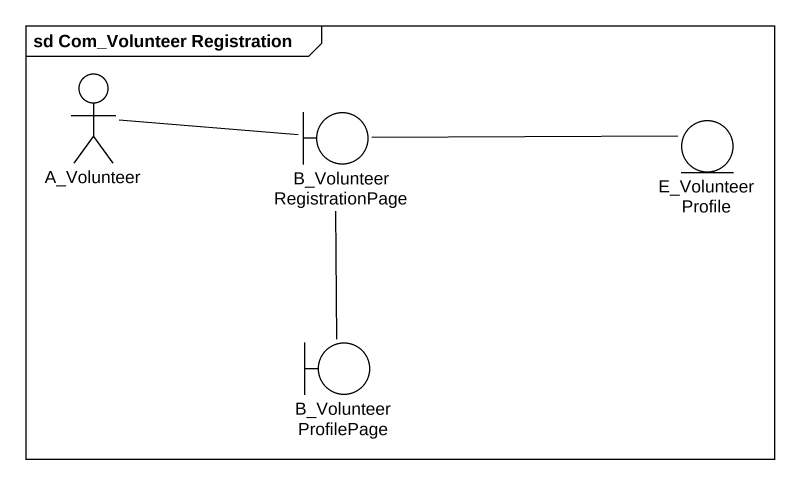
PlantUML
@startuml
mainframe sd Com_Volunteer Registration
actor A_Volunteer
boundary B_VolunteerRegistrationPage
entity E_VolunteerProfile
boundary B_VolunteerProfilePage
A_Volunteer -right- B_VolunteerRegistrationPage
B_VolunteerRegistrationPage -right- E_VolunteerProfile
B_VolunteerRegistrationPage -- B_VolunteerProfilePage
@enduml
